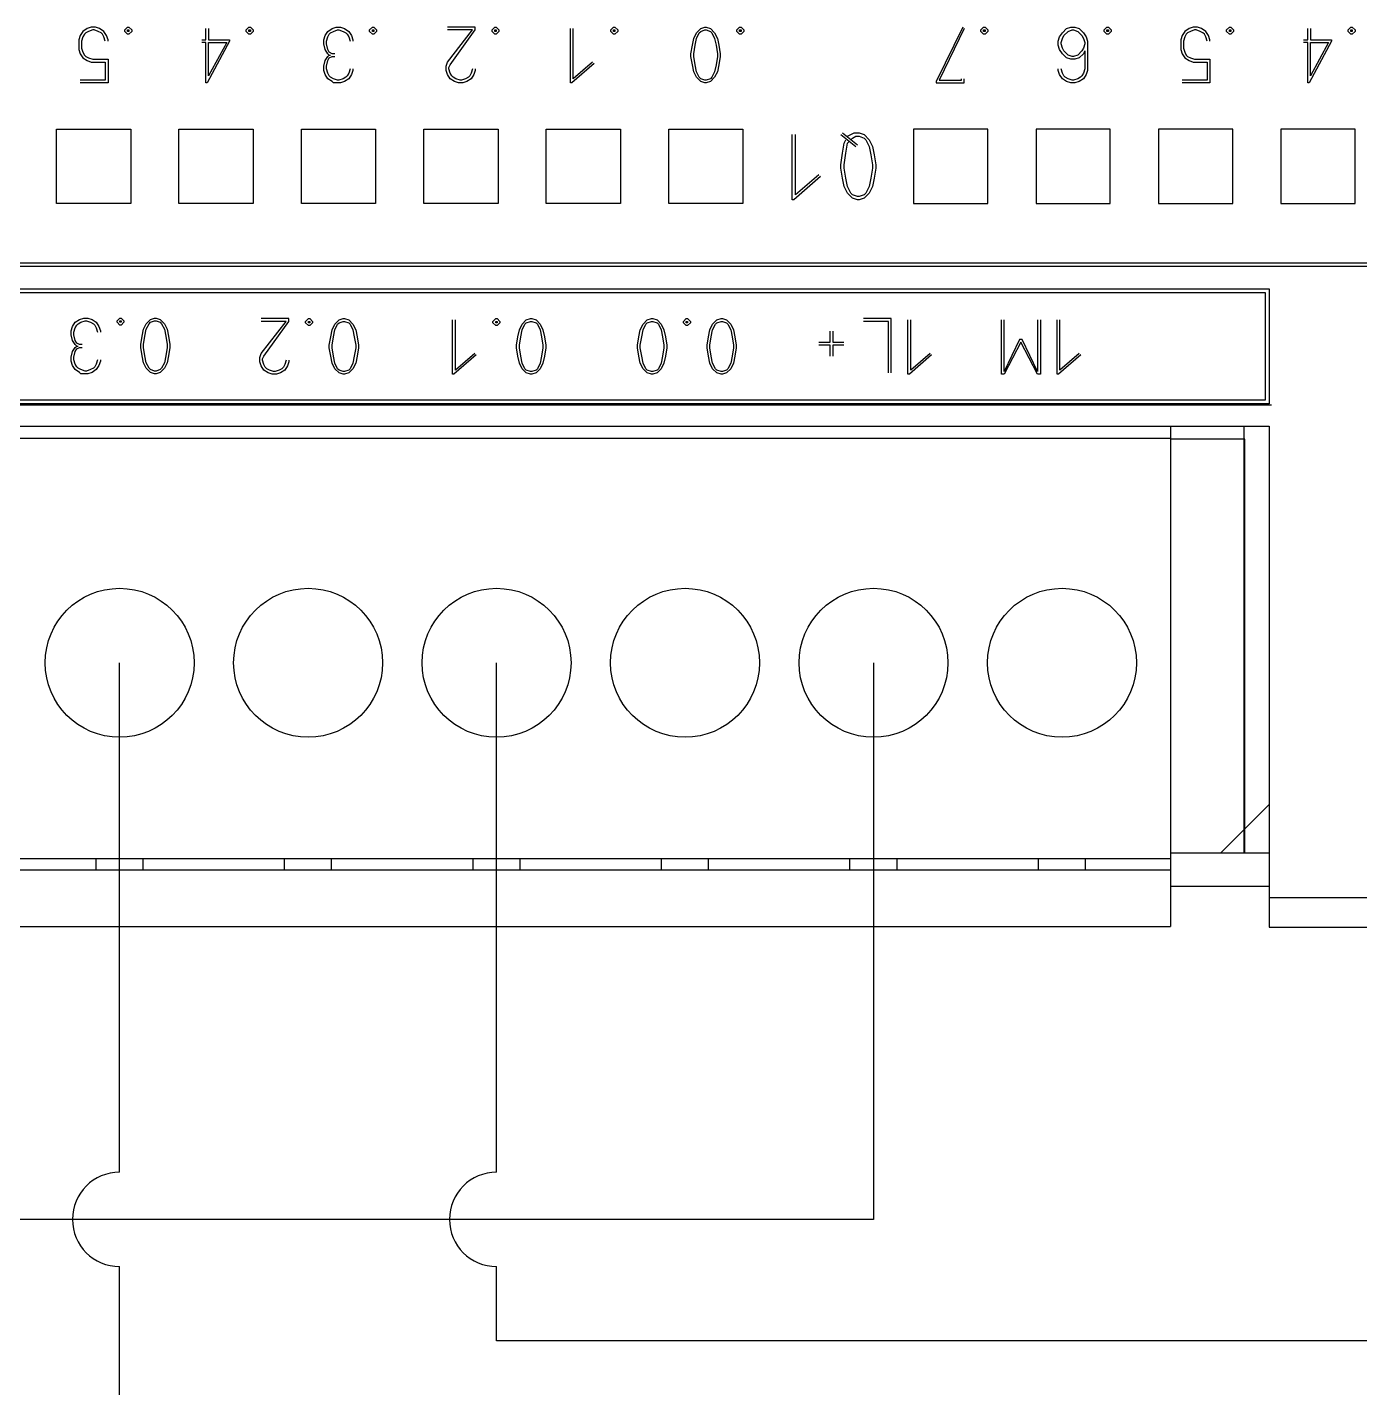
# Model space of a CAD drawing. Header units: millimetres. Extents: x 408 to 981, y 278 to 684.
# Drawn here: x 638.79 to 674.71, y 424.69 to 461.35 of the extents above; entities that cross this region are included whole.
import ezdxf

# ---------------------------------------------------------------- set-up
doc = ezdxf.new("R2010")
doc.units = ezdxf.units.MM
for name, color, linetype in [('0007LEVEL_0', 7, 'Continuous'), ('0007LEVEL_1', 7, 'Continuous'), ('8_ALL_NOTES_BALLOONS_SYMBOLS_GT', 7, 'Continuous'), ('RED_2.5mm^2', 1, 'Continuous')]:
    doc.layers.add(name, color=color, linetype=linetype)

msp = doc.modelspace()

# ---------------------------------------------------------------- linework, layer by layer
at = {"color": 7, "linetype": 'Continuous'}
for p, q in [((639.583, 456.596), (639.583, 458.596)), ((639.583, 458.596), (641.583, 458.596)), ((641.583, 458.596), (641.583, 456.596)), ((642.883, 456.596), (642.883, 458.596)), ((642.883, 458.596), (644.883, 458.596)), ((644.883, 458.596), (644.883, 456.596)), ((646.183, 456.596), (646.183, 458.596)), ((646.183, 458.596), (648.183, 458.596)), ((648.183, 458.596), (648.183, 456.596)), ((649.483, 456.596), (649.483, 458.596)), ((649.483, 458.596), (651.483, 458.596)), ((651.483, 458.596), (651.483, 456.596)), ((652.783, 456.596), (652.783, 458.596)), ((652.783, 458.596), (654.783, 458.596)), ((654.783, 458.596), (654.783, 456.596)), ((656.083, 456.596), (656.083, 458.596)), ((656.083, 458.596), (658.083, 458.596)), ((658.083, 458.596), (658.083, 456.596)), ((662.683, 458.596), (662.683, 456.596)), ((664.683, 458.596), (662.683, 458.596)), ((664.683, 456.596), (664.683, 458.596)), ((665.983, 458.596), (665.983, 456.596)), ((667.983, 458.596), (665.983, 458.596)), ((667.983, 456.596), (667.983, 458.596)), ((669.283, 458.596), (669.283, 456.596)), ((671.283, 458.596), (669.283, 458.596)), ((671.283, 456.596), (671.283, 458.596)), ((672.583, 458.596), (672.583, 456.596)), ((674.583, 458.596), (672.583, 458.596)), ((674.583, 456.596), (674.583, 458.596)), ((641.583, 456.596), (639.583, 456.596)), ((644.883, 456.596), (642.883, 456.596)), ((648.183, 456.596), (646.183, 456.596)), ((651.483, 456.596), (649.483, 456.596)), ((654.783, 456.596), (652.783, 456.596)), ((658.083, 456.596), (656.083, 456.596)), ((662.683, 456.596), (664.683, 456.596)), ((665.983, 456.596), (667.983, 456.596)), ((669.283, 456.596), (671.283, 456.596)), ((672.583, 456.596), (674.583, 456.596)), ((539.283, 454.996), (692.483, 454.996)), ((539.283, 454.905), (692.483, 454.905)), ((539.183, 450.596), (672.263, 450.596)), ((672.263, 450.596), (672.263, 437.096)), ((672.263, 437.096), (732.283, 437.096))]:
    msp.add_line(p, q, dxfattribs=at)
at = {"layer": '0007LEVEL_0', "color": 7, "linetype": 'Continuous'}
for p, q in [((640.295, 461.233), (640.22, 461.121)), ((640.408, 461.308), (640.295, 461.233)), ((640.333, 461.158), (640.295, 461.083)), ((640.37, 461.196), (640.333, 461.158)), ((640.445, 461.233), (640.37, 461.196)), ((640.52, 461.346), (640.408, 461.308)), ((640.558, 461.271), (640.445, 461.233)), ((640.633, 461.346), (640.52, 461.346)), ((640.595, 461.271), (640.558, 461.271)), ((640.708, 461.233), (640.595, 461.271)), ((640.745, 461.308), (640.633, 461.346)), ((640.783, 461.196), (640.708, 461.233)), ((640.858, 461.233), (640.745, 461.308)), ((640.82, 461.158), (640.783, 461.196)), ((640.858, 461.083), (640.82, 461.158)), ((640.933, 461.121), (640.858, 461.233)), ((641.42, 461.271), (641.495, 461.346)), ((641.42, 461.233), (641.42, 461.271)), ((641.495, 461.158), (641.42, 461.233)), ((641.495, 461.346), (641.533, 461.346)), ((641.495, 461.233), (641.495, 461.271)), ((641.495, 461.271), (641.533, 461.271)), ((641.533, 461.233), (641.495, 461.233)), ((641.533, 461.158), (641.495, 461.158)), ((641.533, 461.346), (641.608, 461.271)), ((641.533, 461.271), (641.533, 461.233)), ((641.608, 461.233), (641.533, 461.158)), ((641.608, 461.271), (641.608, 461.233)), ((643.608, 461.008), (643.608, 461.308)), ((643.683, 461.308), (643.683, 461.008)), ((644.695, 461.271), (644.77, 461.346)), ((644.695, 461.233), (644.695, 461.271)), ((644.77, 461.158), (644.695, 461.233)), ((644.77, 461.346), (644.808, 461.346)), ((644.77, 461.233), (644.77, 461.271)), ((644.77, 461.271), (644.808, 461.271)), ((644.808, 461.233), (644.77, 461.233)), ((644.808, 461.158), (644.77, 461.158)), ((644.808, 461.346), (644.883, 461.271)), ((644.808, 461.271), (644.808, 461.233)), ((644.883, 461.233), (644.808, 461.158)), ((644.883, 461.271), (644.883, 461.233)), ((646.82, 461.121), (646.895, 461.233)), ((646.895, 461.233), (647.008, 461.308)), ((646.895, 461.083), (646.933, 461.158)), ((646.933, 461.158), (646.97, 461.196)), ((646.97, 461.196), (647.045, 461.233)), ((647.008, 461.308), (647.12, 461.346)), ((647.045, 461.233), (647.158, 461.271)), ((647.12, 461.346), (647.233, 461.346)), ((647.158, 461.271), (647.195, 461.271)), ((647.195, 461.271), (647.308, 461.233)), ((647.233, 461.346), (647.345, 461.308)), ((647.308, 461.233), (647.383, 461.196)), ((647.345, 461.308), (647.458, 461.233)), ((647.383, 461.196), (647.42, 461.158)), ((647.42, 461.158), (647.458, 461.083)), ((647.458, 461.233), (647.533, 461.121)), ((648.02, 461.271), (648.095, 461.346)), ((648.02, 461.233), (648.02, 461.271)), ((648.095, 461.158), (648.02, 461.233)), ((648.095, 461.346), (648.133, 461.346)), ((648.095, 461.233), (648.095, 461.271)), ((648.095, 461.271), (648.133, 461.271)), ((648.133, 461.233), (648.095, 461.233)), ((648.133, 461.158), (648.095, 461.158)), ((648.133, 461.346), (648.208, 461.271)), ((648.133, 461.271), (648.133, 461.233)), ((648.208, 461.233), (648.133, 461.158)), ((648.208, 461.271), (648.208, 461.233)), ((650.87, 461.346), (650.12, 461.346)), ((650.12, 460.408), (650.795, 461.271)), ((650.795, 461.271), (650.12, 461.271)), ((650.195, 460.333), (650.87, 461.271)), ((650.87, 461.271), (650.87, 461.346)), ((651.32, 461.271), (651.395, 461.346)), ((651.32, 461.233), (651.32, 461.271)), ((651.395, 461.158), (651.32, 461.233)), ((651.395, 461.346), (651.433, 461.346)), ((651.395, 461.233), (651.395, 461.271)), ((651.395, 461.271), (651.433, 461.271)), ((651.433, 461.233), (651.395, 461.233)), ((651.433, 461.158), (651.395, 461.158)), ((651.433, 461.346), (651.508, 461.271)), ((651.433, 461.271), (651.433, 461.233)), ((651.508, 461.233), (651.433, 461.158)), ((651.508, 461.271), (651.508, 461.233)), ((653.433, 459.846), (653.433, 461.308)), ((653.508, 459.958), (653.508, 461.308)), ((654.52, 461.271), (654.595, 461.346)), ((654.52, 461.233), (654.52, 461.271)), ((654.595, 461.158), (654.52, 461.233)), ((654.595, 461.346), (654.633, 461.346)), ((654.595, 461.233), (654.595, 461.271)), ((654.595, 461.271), (654.633, 461.271)), ((654.633, 461.233), (654.595, 461.233)), ((654.633, 461.158), (654.595, 461.158)), ((654.633, 461.346), (654.708, 461.271)), ((654.633, 461.271), (654.633, 461.233)), ((654.708, 461.233), (654.633, 461.158)), ((654.708, 461.271), (654.708, 461.233)), ((656.758, 461.046), (656.833, 461.196)), ((656.833, 461.196), (656.945, 461.308)), ((656.833, 461.046), (656.908, 461.196)), ((656.908, 461.196), (656.945, 461.233)), ((656.945, 461.308), (657.058, 461.346)), ((656.945, 461.233), (657.058, 461.271)), ((657.058, 461.346), (657.095, 461.346)), ((657.058, 461.271), (657.095, 461.271)), ((657.095, 461.346), (657.208, 461.308)), ((657.095, 461.271), (657.208, 461.233)), ((657.208, 461.308), (657.32, 461.196)), ((657.208, 461.233), (657.245, 461.196)), ((657.245, 461.196), (657.32, 461.046)), ((657.32, 461.196), (657.395, 461.046)), ((657.92, 461.271), (657.995, 461.346)), ((657.92, 461.233), (657.92, 461.271)), ((657.995, 461.158), (657.92, 461.233)), ((657.995, 461.346), (658.033, 461.346)), ((657.995, 461.233), (657.995, 461.271)), ((657.995, 461.271), (658.033, 461.271)), ((658.033, 461.233), (657.995, 461.233)), ((658.033, 461.158), (657.995, 461.158)), ((658.033, 461.346), (658.108, 461.271)), ((658.033, 461.271), (658.033, 461.233)), ((658.108, 461.233), (658.033, 461.158)), ((658.108, 461.271), (658.108, 461.233)), ((664.008, 461.346), (663.295, 459.883)), ((664.045, 461.308), (663.37, 459.921)), ((664.495, 461.271), (664.57, 461.346)), ((664.495, 461.233), (664.495, 461.271)), ((664.57, 461.158), (664.495, 461.233)), ((664.57, 461.346), (664.608, 461.346)), ((664.57, 461.233), (664.57, 461.271)), ((664.57, 461.271), (664.608, 461.271)), ((664.608, 461.233), (664.57, 461.233)), ((664.608, 461.158), (664.57, 461.158)), ((664.608, 461.346), (664.683, 461.271)), ((664.608, 461.271), (664.608, 461.233)), ((664.683, 461.233), (664.608, 461.158)), ((664.683, 461.271), (664.683, 461.233)), ((666.62, 461.083), (666.695, 461.196)), ((666.695, 461.196), (666.808, 461.308)), ((666.733, 461.121), (666.845, 461.233)), ((666.808, 461.308), (666.92, 461.346)), ((666.845, 461.233), (666.958, 461.271)), ((666.92, 461.346), (667.033, 461.346)), ((666.958, 461.271), (666.995, 461.271)), ((666.995, 461.271), (667.108, 461.233)), ((667.033, 461.346), (667.145, 461.308)), ((667.108, 461.233), (667.22, 461.121)), ((667.145, 461.308), (667.258, 461.196)), ((667.258, 461.196), (667.333, 461.083)), ((667.82, 461.271), (667.895, 461.346)), ((667.82, 461.233), (667.82, 461.271)), ((667.895, 461.158), (667.82, 461.233)), ((667.895, 461.346), (667.933, 461.346)), ((667.895, 461.233), (667.895, 461.271)), ((667.895, 461.271), (667.933, 461.271)), ((667.933, 461.233), (667.895, 461.233)), ((667.933, 461.158), (667.895, 461.158)), ((667.933, 461.346), (668.008, 461.271)), ((667.933, 461.271), (667.933, 461.233)), ((668.008, 461.233), (667.933, 461.158)), ((668.008, 461.271), (668.008, 461.233)), ((669.995, 461.233), (669.92, 461.121)), ((670.108, 461.308), (669.995, 461.233)), ((670.033, 461.158), (669.995, 461.083)), ((670.07, 461.196), (670.033, 461.158)), ((670.145, 461.233), (670.07, 461.196)), ((670.22, 461.346), (670.108, 461.308)), ((670.258, 461.271), (670.145, 461.233)), ((670.333, 461.346), (670.22, 461.346)), ((670.295, 461.271), (670.258, 461.271)), ((670.408, 461.233), (670.295, 461.271)), ((670.445, 461.308), (670.333, 461.346)), ((670.483, 461.196), (670.408, 461.233)), ((670.558, 461.233), (670.445, 461.308)), ((670.52, 461.158), (670.483, 461.196)), ((670.558, 461.083), (670.52, 461.158)), ((670.633, 461.121), (670.558, 461.233)), ((671.12, 461.271), (671.195, 461.346)), ((671.12, 461.233), (671.12, 461.271)), ((671.195, 461.158), (671.12, 461.233)), ((671.195, 461.346), (671.233, 461.346)), ((671.195, 461.233), (671.195, 461.271)), ((671.195, 461.271), (671.233, 461.271)), ((671.233, 461.233), (671.195, 461.233)), ((671.233, 461.158), (671.195, 461.158)), ((671.233, 461.346), (671.308, 461.271)), ((671.233, 461.271), (671.233, 461.233)), ((671.308, 461.233), (671.233, 461.158)), ((671.308, 461.271), (671.308, 461.233)), ((673.308, 461.008), (673.308, 461.308)), ((673.383, 461.308), (673.383, 461.008)), ((674.395, 461.271), (674.47, 461.346)), ((674.395, 461.233), (674.395, 461.271)), ((674.47, 461.158), (674.395, 461.233)), ((674.47, 461.346), (674.508, 461.346)), ((674.47, 461.233), (674.47, 461.271)), ((674.47, 461.271), (674.508, 461.271)), ((674.508, 461.233), (674.47, 461.233)), ((674.508, 461.158), (674.47, 461.158)), ((674.508, 461.346), (674.583, 461.271)), ((674.508, 461.271), (674.508, 461.233)), ((674.583, 461.233), (674.508, 461.158)), ((674.583, 461.271), (674.583, 461.233)), ((640.22, 461.121), (640.183, 461.008)), ((640.183, 461.008), (640.183, 460.746)), ((640.295, 461.083), (640.258, 460.971)), ((640.258, 460.971), (640.258, 460.783)), ((640.258, 460.783), (640.295, 460.671)), ((640.895, 460.971), (640.858, 461.083)), ((640.97, 461.008), (640.933, 461.121)), ((640.97, 460.971), (640.97, 461.008)), ((643.495, 461.008), (643.608, 461.008)), ((643.608, 460.933), (643.495, 460.933)), ((643.608, 459.846), (643.608, 460.933)), ((644.245, 460.971), (643.645, 459.846)), ((643.683, 461.008), (644.245, 461.008)), ((644.17, 460.933), (643.683, 460.033)), ((643.683, 460.033), (643.683, 460.933)), ((643.683, 460.933), (644.17, 460.933)), ((644.245, 461.008), (644.245, 460.971)), ((646.783, 461.008), (646.82, 461.121)), ((646.783, 460.896), (646.783, 461.008)), ((646.82, 460.746), (646.783, 460.896)), ((646.858, 460.971), (646.895, 461.083)), ((646.858, 460.896), (646.858, 460.971)), ((646.895, 460.746), (646.858, 460.896)), ((647.458, 461.083), (647.495, 460.971)), ((647.533, 461.121), (647.57, 461.008)), ((647.57, 461.008), (647.57, 460.971)), ((656.683, 460.633), (656.72, 460.858)), ((656.72, 460.858), (656.758, 461.046)), ((656.758, 460.633), (656.795, 460.858)), ((656.795, 460.858), (656.833, 461.046)), ((657.32, 461.046), (657.358, 460.858)), ((657.358, 460.858), (657.395, 460.633)), ((657.395, 461.046), (657.433, 460.858)), ((657.433, 460.858), (657.47, 460.633)), ((666.583, 460.971), (666.62, 461.083)), ((666.583, 460.858), (666.583, 460.971)), ((666.62, 460.746), (666.583, 460.858)), ((666.658, 460.933), (666.695, 461.046)), ((666.658, 460.896), (666.658, 460.933)), ((666.695, 460.783), (666.658, 460.896)), ((666.695, 461.046), (666.733, 461.121)), ((666.733, 460.708), (666.695, 460.783)), ((667.22, 461.121), (667.258, 461.046)), ((667.258, 460.783), (667.22, 460.708)), ((667.258, 461.046), (667.295, 460.933)), ((667.295, 460.896), (667.258, 460.783)), ((667.295, 460.933), (667.295, 460.896)), ((667.333, 461.083), (667.37, 460.971)), ((667.37, 460.971), (667.37, 460.183)), ((669.92, 461.121), (669.883, 461.008)), ((669.883, 461.008), (669.883, 460.746)), ((669.995, 461.083), (669.958, 460.971)), ((669.958, 460.971), (669.958, 460.783)), ((669.958, 460.783), (669.995, 460.671)), ((670.595, 460.971), (670.558, 461.083)), ((670.67, 461.008), (670.633, 461.121)), ((670.67, 460.971), (670.67, 461.008)), ((673.195, 461.008), (673.308, 461.008)), ((673.308, 460.933), (673.195, 460.933)), ((673.308, 459.846), (673.308, 460.933)), ((673.945, 460.971), (673.345, 459.846)), ((673.383, 461.008), (673.945, 461.008)), ((673.87, 460.933), (673.383, 460.033)), ((673.383, 460.033), (673.383, 460.933)), ((673.383, 460.933), (673.87, 460.933)), ((673.945, 461.008), (673.945, 460.971)), ((640.183, 460.746), (640.22, 460.633)), ((640.22, 460.633), (640.295, 460.521)), ((640.295, 460.671), (640.333, 460.596)), ((640.295, 460.521), (640.408, 460.446)), ((640.333, 460.596), (640.37, 460.558)), ((640.37, 460.558), (640.445, 460.521)), ((640.408, 460.446), (640.52, 460.408)), ((640.445, 460.521), (640.558, 460.483)), ((640.52, 460.408), (640.895, 460.408)), ((640.558, 460.483), (640.97, 460.483)), ((640.895, 460.408), (640.895, 459.921)), ((640.97, 460.483), (640.97, 459.846)), ((646.783, 460.296), (646.82, 460.446)), ((646.895, 460.633), (646.82, 460.746)), ((646.82, 460.446), (646.895, 460.558)), ((646.858, 460.296), (646.895, 460.446)), ((646.933, 460.671), (646.895, 460.746)), ((646.933, 460.596), (646.895, 460.633)), ((646.895, 460.558), (646.933, 460.596)), ((646.895, 460.446), (646.933, 460.521)), ((647.008, 460.633), (646.933, 460.671)), ((646.933, 460.596), (646.97, 460.596)), ((646.933, 460.521), (647.008, 460.558)), ((647.083, 460.633), (647.008, 460.633)), ((647.008, 460.558), (647.083, 460.558)), ((650.083, 460.296), (650.12, 460.408)), ((654.033, 460.408), (653.508, 459.958)), ((656.683, 460.558), (656.683, 460.633)), ((656.72, 460.333), (656.683, 460.558)), ((656.758, 460.558), (656.758, 460.633)), ((656.795, 460.333), (656.758, 460.558)), ((657.395, 460.558), (657.358, 460.333)), ((657.395, 460.633), (657.395, 460.558)), ((657.47, 460.558), (657.433, 460.333)), ((657.47, 460.633), (657.47, 460.558)), ((666.695, 460.633), (666.62, 460.746)), ((666.808, 460.521), (666.695, 460.633)), ((666.845, 460.596), (666.733, 460.708)), ((666.92, 460.483), (666.808, 460.521)), ((666.958, 460.558), (666.845, 460.596)), ((667.033, 460.483), (666.92, 460.483)), ((666.995, 460.558), (666.958, 460.558)), ((667.108, 460.596), (666.995, 460.558)), ((667.145, 460.521), (667.033, 460.483)), ((667.22, 460.708), (667.108, 460.596)), ((667.258, 460.633), (667.145, 460.521)), ((667.295, 460.708), (667.258, 460.633)), ((667.295, 460.708), (667.295, 460.221)), ((669.883, 460.746), (669.92, 460.633)), ((669.92, 460.633), (669.995, 460.521)), ((669.995, 460.671), (670.033, 460.596)), ((669.995, 460.521), (670.108, 460.446)), ((670.033, 460.596), (670.07, 460.558)), ((670.07, 460.558), (670.145, 460.521)), ((670.108, 460.446), (670.22, 460.408)), ((670.145, 460.521), (670.258, 460.483)), ((670.22, 460.408), (670.595, 460.408)), ((670.258, 460.483), (670.67, 460.483)), ((670.595, 460.408), (670.595, 459.921)), ((670.67, 460.483), (670.67, 459.846)), ((646.783, 460.183), (646.783, 460.296)), ((646.82, 460.071), (646.783, 460.183)), ((646.895, 459.958), (646.82, 460.071)), ((646.858, 460.221), (646.858, 460.296)), ((646.895, 460.108), (646.858, 460.221)), ((646.933, 460.033), (646.895, 460.108)), ((647.458, 460.108), (647.42, 460.033)), ((647.495, 460.221), (647.458, 460.108)), ((647.533, 460.071), (647.458, 459.958)), ((647.57, 460.183), (647.533, 460.071)), ((647.57, 460.221), (647.57, 460.183)), ((650.083, 460.183), (650.083, 460.296)), ((650.12, 460.071), (650.083, 460.183)), ((650.195, 459.958), (650.12, 460.071)), ((650.158, 460.258), (650.195, 460.333)), ((650.158, 460.221), (650.158, 460.258)), ((650.195, 460.108), (650.158, 460.221)), ((650.233, 460.033), (650.195, 460.108)), ((650.758, 460.108), (650.72, 460.033)), ((650.795, 460.221), (650.758, 460.108)), ((650.833, 460.071), (650.758, 459.958)), ((650.87, 460.183), (650.833, 460.071)), ((650.87, 460.221), (650.87, 460.183)), ((654.07, 460.371), (653.47, 459.846)), ((656.758, 460.146), (656.72, 460.333)), ((656.833, 459.996), (656.758, 460.146)), ((656.833, 460.146), (656.795, 460.333)), ((656.908, 459.996), (656.833, 460.146)), ((657.32, 460.146), (657.245, 459.996)), ((657.358, 460.333), (657.32, 460.146)), ((657.395, 460.146), (657.32, 459.996)), ((657.433, 460.333), (657.395, 460.146)), ((666.583, 460.183), (666.583, 460.221)), ((666.62, 460.071), (666.583, 460.183)), ((666.695, 459.958), (666.62, 460.071)), ((666.695, 460.108), (666.658, 460.221)), ((666.733, 460.033), (666.695, 460.108)), ((667.258, 460.108), (667.22, 460.033)), ((667.295, 460.221), (667.258, 460.108)), ((667.333, 460.071), (667.258, 459.958)), ((667.37, 460.183), (667.333, 460.071)), ((640.895, 459.921), (640.22, 459.921)), ((640.97, 459.846), (640.22, 459.846)), ((643.645, 459.846), (643.608, 459.846)), ((647.008, 459.883), (646.895, 459.958)), ((646.97, 459.996), (646.933, 460.033)), ((647.045, 459.958), (646.97, 459.996)), ((647.045, 459.846), (647.008, 459.883)), ((647.158, 459.921), (647.045, 459.958)), ((647.233, 459.846), (647.045, 459.846)), ((647.195, 459.921), (647.158, 459.921)), ((647.308, 459.958), (647.195, 459.921)), ((647.345, 459.883), (647.233, 459.846)), ((647.383, 459.996), (647.308, 459.958)), ((647.458, 459.958), (647.345, 459.883)), ((647.42, 460.033), (647.383, 459.996)), ((650.308, 459.883), (650.195, 459.958)), ((650.27, 459.996), (650.233, 460.033)), ((650.345, 459.958), (650.27, 459.996)), ((650.42, 459.846), (650.308, 459.883)), ((650.458, 459.921), (650.345, 459.958)), ((650.533, 459.846), (650.42, 459.846)), ((650.495, 459.921), (650.458, 459.921)), ((650.608, 459.958), (650.495, 459.921)), ((650.645, 459.883), (650.533, 459.846)), ((650.683, 459.996), (650.608, 459.958)), ((650.758, 459.958), (650.645, 459.883)), ((650.72, 460.033), (650.683, 459.996)), ((653.47, 459.846), (653.433, 459.846)), ((656.945, 459.883), (656.833, 459.996)), ((656.945, 459.958), (656.908, 459.996)), ((657.058, 459.921), (656.945, 459.958)), ((657.058, 459.846), (656.945, 459.883)), ((657.095, 459.921), (657.058, 459.921)), ((657.095, 459.846), (657.058, 459.846)), ((657.208, 459.958), (657.095, 459.921)), ((657.208, 459.883), (657.095, 459.846)), ((657.245, 459.996), (657.208, 459.958)), ((657.32, 459.996), (657.208, 459.883)), ((663.295, 459.883), (663.295, 459.846)), ((663.295, 459.846), (664.045, 459.846)), ((663.37, 459.921), (663.97, 459.921)), ((663.97, 459.921), (663.97, 459.958)), ((664.045, 459.846), (664.045, 459.958)), ((666.808, 459.883), (666.695, 459.958)), ((666.77, 459.996), (666.733, 460.033)), ((666.845, 459.958), (666.77, 459.996)), ((666.92, 459.846), (666.808, 459.883)), ((666.958, 459.921), (666.845, 459.958)), ((667.033, 459.846), (666.92, 459.846)), ((666.995, 459.921), (666.958, 459.921)), ((667.108, 459.958), (666.995, 459.921)), ((667.145, 459.883), (667.033, 459.846)), ((667.183, 459.996), (667.108, 459.958)), ((667.258, 459.958), (667.145, 459.883)), ((667.22, 460.033), (667.183, 459.996)), ((670.595, 459.921), (669.92, 459.921)), ((670.67, 459.846), (669.92, 459.846)), ((673.345, 459.846), (673.308, 459.846)), ((659.413, 456.696), (659.413, 458.451)), ((659.503, 456.831), (659.503, 458.451)), ((660.718, 458.451), (661.123, 458.136)), ((660.763, 458.496), (661.168, 458.181)), ((660.763, 457.956), (660.808, 458.226)), ((660.808, 458.226), (660.853, 458.316)), ((660.853, 457.956), (660.898, 458.226)), ((660.898, 458.406), (661.078, 458.496)), ((660.898, 458.226), (660.943, 458.271)), ((660.988, 458.316), (661.033, 458.361)), ((661.033, 458.361), (661.123, 458.406)), ((661.078, 458.496), (661.213, 458.496)), ((661.123, 458.406), (661.213, 458.406)), ((661.213, 458.496), (661.348, 458.451)), ((661.213, 458.406), (661.348, 458.361)), ((661.348, 458.451), (661.483, 458.316)), ((661.348, 458.361), (661.393, 458.316)), ((661.393, 458.316), (661.483, 458.136)), ((661.483, 458.316), (661.573, 458.136)), ((660.718, 457.641), (660.763, 457.956)), ((660.808, 457.641), (660.853, 457.956)), ((661.483, 458.136), (661.528, 457.911)), ((661.528, 457.911), (661.573, 457.641)), ((661.573, 458.136), (661.618, 457.911)), ((661.618, 457.911), (661.663, 457.641)), ((660.718, 457.551), (660.718, 457.641)), ((660.763, 457.281), (660.718, 457.551)), ((660.808, 457.551), (660.808, 457.641)), ((660.853, 457.281), (660.808, 457.551)), ((661.573, 457.551), (661.528, 457.281)), ((661.573, 457.641), (661.573, 457.551)), ((661.663, 457.551), (661.618, 457.281)), ((661.663, 457.641), (661.663, 457.551)), ((660.178, 457.326), (659.458, 456.696)), ((660.133, 457.371), (659.503, 456.831)), ((660.808, 457.056), (660.763, 457.281)), ((660.898, 457.056), (660.853, 457.281)), ((661.528, 457.281), (661.483, 457.056)), ((661.618, 457.281), (661.573, 457.056)), ((660.898, 456.876), (660.808, 457.056)), ((660.988, 456.876), (660.898, 457.056)), ((661.033, 456.741), (660.898, 456.876)), ((661.033, 456.831), (660.988, 456.876)), ((661.168, 456.786), (661.033, 456.831)), ((661.168, 456.696), (661.033, 456.741)), ((661.213, 456.786), (661.168, 456.786)), ((661.348, 456.831), (661.213, 456.786)), ((661.348, 456.741), (661.213, 456.696)), ((661.483, 456.876), (661.348, 456.741)), ((661.393, 456.876), (661.348, 456.831)), ((661.483, 457.056), (661.393, 456.876)), ((661.573, 457.056), (661.483, 456.876)), ((659.458, 456.696), (659.413, 456.696)), ((661.213, 456.696), (661.168, 456.696))]:
    msp.add_line(p, q, dxfattribs=at)
at = {"layer": '0007LEVEL_1', "color": 7, "linetype": 'Continuous'}
for p, q in [((607.883, 454.296), (672.263, 454.296)), ((607.983, 454.196), (672.163, 454.196)), ((672.163, 454.196), (672.163, 451.296)), ((672.263, 454.296), (672.263, 451.196)), ((640.089, 453.395), (640.201, 453.47)), ((640.201, 453.47), (640.314, 453.507)), ((640.314, 453.507), (640.426, 453.507)), ((640.426, 453.507), (640.539, 453.47)), ((640.539, 453.47), (640.651, 453.395)), ((641.214, 453.432), (641.289, 453.507)), ((641.289, 453.507), (641.326, 453.507)), ((641.326, 453.507), (641.401, 453.432)), ((642.001, 453.357), (642.114, 453.47)), ((642.114, 453.47), (642.226, 453.507)), ((642.226, 453.507), (642.264, 453.507)), ((642.264, 453.507), (642.376, 453.47)), ((642.376, 453.47), (642.489, 453.357)), ((645.847, 453.496), (645.097, 453.496)), ((645.847, 453.421), (645.847, 453.496)), ((646.297, 453.421), (646.372, 453.496)), ((646.372, 453.496), (646.409, 453.496)), ((646.409, 453.496), (646.484, 453.421)), ((647.084, 453.346), (647.197, 453.458)), ((647.197, 453.458), (647.309, 453.496)), ((647.309, 453.496), (647.347, 453.496)), ((647.347, 453.496), (647.459, 453.458)), ((647.459, 453.458), (647.572, 453.346)), ((650.257, 451.996), (650.257, 453.458)), ((650.332, 452.108), (650.332, 453.458)), ((651.344, 453.421), (651.419, 453.496)), ((651.419, 453.496), (651.457, 453.496)), ((651.457, 453.496), (651.532, 453.421)), ((652.132, 453.346), (652.244, 453.458)), ((652.244, 453.458), (652.357, 453.496)), ((652.357, 453.496), (652.394, 453.496)), ((652.394, 453.496), (652.507, 453.458)), ((652.507, 453.458), (652.619, 453.346)), ((655.392, 453.346), (655.504, 453.458)), ((655.504, 453.458), (655.617, 453.496)), ((655.617, 453.496), (655.654, 453.496)), ((655.654, 453.496), (655.767, 453.458)), ((655.767, 453.458), (655.879, 453.346)), ((656.479, 453.421), (656.554, 453.496)), ((656.554, 453.496), (656.592, 453.496)), ((656.592, 453.496), (656.667, 453.421)), ((657.267, 453.346), (657.379, 453.458)), ((657.379, 453.458), (657.492, 453.496)), ((657.492, 453.496), (657.529, 453.496)), ((657.529, 453.496), (657.642, 453.458)), ((657.642, 453.458), (657.754, 453.346)), ((662.082, 453.496), (661.332, 453.496)), ((662.082, 452.033), (662.082, 453.496)), ((662.532, 451.996), (662.532, 453.458)), ((662.607, 452.108), (662.607, 453.458)), ((665.05, 451.996), (665.05, 453.458)), ((665.125, 452.071), (665.125, 453.458)), ((666.025, 453.458), (666.025, 452.071)), ((666.1, 453.458), (666.1, 451.996)), ((666.55, 451.996), (666.55, 453.458)), ((666.625, 452.108), (666.625, 453.458)), ((639.976, 453.17), (640.014, 453.282)), ((639.976, 453.057), (639.976, 453.17)), ((640.014, 453.282), (640.089, 453.395)), ((640.051, 453.132), (640.089, 453.245)), ((640.051, 453.057), (640.051, 453.132)), ((640.089, 453.245), (640.126, 453.32)), ((640.126, 453.32), (640.164, 453.357)), ((640.164, 453.357), (640.239, 453.395)), ((640.239, 453.395), (640.351, 453.432)), ((640.351, 453.432), (640.389, 453.432)), ((640.389, 453.432), (640.501, 453.395)), ((640.501, 453.395), (640.576, 453.357)), ((640.576, 453.357), (640.614, 453.32)), ((640.614, 453.32), (640.651, 453.245)), ((640.651, 453.395), (640.726, 453.282)), ((640.651, 453.245), (640.689, 453.132)), ((640.726, 453.282), (640.764, 453.17)), ((640.764, 453.17), (640.764, 453.132)), ((641.214, 453.395), (641.214, 453.432)), ((641.289, 453.32), (641.214, 453.395)), ((641.289, 453.395), (641.289, 453.432)), ((641.289, 453.432), (641.326, 453.432)), ((641.326, 453.395), (641.289, 453.395)), ((641.326, 453.32), (641.289, 453.32)), ((641.326, 453.432), (641.326, 453.395)), ((641.401, 453.395), (641.326, 453.32)), ((641.401, 453.432), (641.401, 453.395)), ((641.889, 453.02), (641.926, 453.207)), ((641.926, 453.207), (642.001, 453.357)), ((641.964, 453.02), (642.001, 453.207)), ((642.001, 453.207), (642.076, 453.357)), ((642.076, 453.357), (642.114, 453.395)), ((642.114, 453.395), (642.226, 453.432)), ((642.226, 453.432), (642.264, 453.432)), ((642.264, 453.432), (642.376, 453.395)), ((642.376, 453.395), (642.414, 453.357)), ((642.414, 453.357), (642.489, 453.207)), ((642.489, 453.357), (642.564, 453.207)), ((642.489, 453.207), (642.526, 453.02)), ((642.564, 453.207), (642.601, 453.02)), ((645.097, 452.558), (645.772, 453.421)), ((645.772, 453.421), (645.097, 453.421)), ((645.172, 452.483), (645.847, 453.421)), ((646.297, 453.383), (646.297, 453.421)), ((646.372, 453.308), (646.297, 453.383)), ((646.372, 453.383), (646.372, 453.421)), ((646.372, 453.421), (646.409, 453.421)), ((646.409, 453.383), (646.372, 453.383)), ((646.409, 453.308), (646.372, 453.308)), ((646.409, 453.421), (646.409, 453.383)), ((646.484, 453.383), (646.409, 453.308)), ((646.484, 453.421), (646.484, 453.383)), ((646.972, 453.008), (647.009, 453.196)), ((647.009, 453.196), (647.084, 453.346)), ((647.047, 453.008), (647.084, 453.196)), ((647.084, 453.196), (647.159, 453.346)), ((647.159, 453.346), (647.197, 453.383)), ((647.197, 453.383), (647.309, 453.421)), ((647.309, 453.421), (647.347, 453.421)), ((647.347, 453.421), (647.459, 453.383)), ((647.459, 453.383), (647.497, 453.346)), ((647.497, 453.346), (647.572, 453.196)), ((647.572, 453.346), (647.647, 453.196)), ((647.572, 453.196), (647.609, 453.008)), ((647.647, 453.196), (647.684, 453.008)), ((651.344, 453.383), (651.344, 453.421)), ((651.419, 453.308), (651.344, 453.383)), ((651.419, 453.383), (651.419, 453.421)), ((651.419, 453.421), (651.457, 453.421)), ((651.457, 453.383), (651.419, 453.383)), ((651.457, 453.308), (651.419, 453.308)), ((651.457, 453.421), (651.457, 453.383)), ((651.532, 453.383), (651.457, 453.308)), ((651.532, 453.421), (651.532, 453.383)), ((652.019, 453.008), (652.057, 453.196)), ((652.057, 453.196), (652.132, 453.346)), ((652.094, 453.008), (652.132, 453.196)), ((652.132, 453.196), (652.207, 453.346)), ((652.207, 453.346), (652.244, 453.383)), ((652.244, 453.383), (652.357, 453.421)), ((652.357, 453.421), (652.394, 453.421)), ((652.394, 453.421), (652.507, 453.383)), ((652.507, 453.383), (652.544, 453.346)), ((652.544, 453.346), (652.619, 453.196)), ((652.619, 453.346), (652.694, 453.196)), ((652.619, 453.196), (652.657, 453.008)), ((652.694, 453.196), (652.732, 453.008)), ((655.279, 453.008), (655.317, 453.196)), ((655.317, 453.196), (655.392, 453.346)), ((655.354, 453.008), (655.392, 453.196)), ((655.392, 453.196), (655.467, 453.346)), ((655.467, 453.346), (655.504, 453.383)), ((655.504, 453.383), (655.617, 453.421)), ((655.617, 453.421), (655.654, 453.421)), ((655.654, 453.421), (655.767, 453.383)), ((655.767, 453.383), (655.804, 453.346)), ((655.804, 453.346), (655.879, 453.196)), ((655.879, 453.346), (655.954, 453.196)), ((655.879, 453.196), (655.917, 453.008)), ((655.954, 453.196), (655.992, 453.008)), ((656.479, 453.383), (656.479, 453.421)), ((656.554, 453.308), (656.479, 453.383)), ((656.554, 453.383), (656.554, 453.421)), ((656.554, 453.421), (656.592, 453.421)), ((656.592, 453.383), (656.554, 453.383)), ((656.592, 453.308), (656.554, 453.308)), ((656.592, 453.421), (656.592, 453.383)), ((656.667, 453.383), (656.592, 453.308)), ((656.667, 453.421), (656.667, 453.383)), ((657.154, 453.008), (657.192, 453.196)), ((657.192, 453.196), (657.267, 453.346)), ((657.229, 453.008), (657.267, 453.196)), ((657.267, 453.196), (657.342, 453.346)), ((657.342, 453.346), (657.379, 453.383)), ((657.379, 453.383), (657.492, 453.421)), ((657.492, 453.421), (657.529, 453.421)), ((657.529, 453.421), (657.642, 453.383)), ((657.642, 453.383), (657.679, 453.346)), ((657.679, 453.346), (657.754, 453.196)), ((657.754, 453.346), (657.829, 453.196)), ((657.754, 453.196), (657.792, 453.008)), ((657.829, 453.196), (657.867, 453.008)), ((660.432, 452.858), (660.432, 453.158)), ((660.507, 453.158), (660.507, 452.858)), ((662.007, 453.421), (661.332, 453.421)), ((662.007, 452.033), (662.007, 453.421)), ((640.014, 452.907), (639.976, 453.057)), ((640.089, 452.795), (640.014, 452.907)), ((640.014, 452.607), (640.089, 452.72)), ((640.089, 452.907), (640.051, 453.057)), ((640.126, 452.832), (640.089, 452.907)), ((640.126, 452.757), (640.089, 452.795)), ((640.089, 452.72), (640.126, 452.757)), ((640.201, 452.795), (640.126, 452.832)), ((640.126, 452.757), (640.164, 452.757)), ((640.126, 452.682), (640.201, 452.72)), ((640.276, 452.795), (640.201, 452.795)), ((640.201, 452.72), (640.276, 452.72)), ((641.851, 452.795), (641.889, 453.02)), ((641.851, 452.72), (641.851, 452.795)), ((641.889, 452.495), (641.851, 452.72)), ((641.926, 452.795), (641.964, 453.02)), ((641.926, 452.72), (641.926, 452.795)), ((641.964, 452.495), (641.926, 452.72)), ((642.526, 453.02), (642.564, 452.795)), ((642.564, 452.72), (642.526, 452.495)), ((642.564, 452.795), (642.564, 452.72)), ((642.601, 453.02), (642.639, 452.795)), ((642.639, 452.72), (642.601, 452.495)), ((642.639, 452.795), (642.639, 452.72)), ((646.934, 452.783), (646.972, 453.008)), ((646.934, 452.708), (646.934, 452.783)), ((646.972, 452.483), (646.934, 452.708)), ((647.009, 452.783), (647.047, 453.008)), ((647.009, 452.708), (647.009, 452.783)), ((647.047, 452.483), (647.009, 452.708)), ((647.609, 453.008), (647.647, 452.783)), ((647.647, 452.708), (647.609, 452.483)), ((647.647, 452.783), (647.647, 452.708)), ((647.684, 453.008), (647.722, 452.783)), ((647.722, 452.708), (647.684, 452.483)), ((647.722, 452.783), (647.722, 452.708)), ((651.982, 452.783), (652.019, 453.008)), ((651.982, 452.708), (651.982, 452.783)), ((652.019, 452.483), (651.982, 452.708)), ((652.057, 452.783), (652.094, 453.008)), ((652.057, 452.708), (652.057, 452.783)), ((652.094, 452.483), (652.057, 452.708)), ((652.657, 453.008), (652.694, 452.783)), ((652.694, 452.708), (652.657, 452.483)), ((652.694, 452.783), (652.694, 452.708)), ((652.732, 453.008), (652.769, 452.783)), ((652.769, 452.708), (652.732, 452.483)), ((652.769, 452.783), (652.769, 452.708)), ((655.242, 452.783), (655.279, 453.008)), ((655.242, 452.708), (655.242, 452.783)), ((655.279, 452.483), (655.242, 452.708)), ((655.317, 452.783), (655.354, 453.008)), ((655.317, 452.708), (655.317, 452.783)), ((655.354, 452.483), (655.317, 452.708)), ((655.917, 453.008), (655.954, 452.783)), ((655.954, 452.708), (655.917, 452.483)), ((655.954, 452.783), (655.954, 452.708)), ((655.992, 453.008), (656.029, 452.783)), ((656.029, 452.708), (655.992, 452.483)), ((656.029, 452.783), (656.029, 452.708)), ((657.117, 452.783), (657.154, 453.008)), ((657.117, 452.708), (657.117, 452.783)), ((657.154, 452.483), (657.117, 452.708)), ((657.192, 452.783), (657.229, 453.008)), ((657.192, 452.708), (657.192, 452.783)), ((657.229, 452.483), (657.192, 452.708)), ((657.792, 453.008), (657.829, 452.783)), ((657.829, 452.708), (657.792, 452.483)), ((657.829, 452.783), (657.829, 452.708)), ((657.867, 453.008), (657.904, 452.783)), ((657.904, 452.708), (657.867, 452.483)), ((657.904, 452.783), (657.904, 452.708)), ((660.132, 452.858), (660.432, 452.858)), ((660.432, 452.783), (660.132, 452.783)), ((660.432, 452.483), (660.432, 452.783)), ((660.507, 452.858), (660.807, 452.858)), ((660.507, 452.783), (660.507, 452.483)), ((660.807, 452.783), (660.507, 452.783)), ((665.538, 452.933), (665.125, 452.071)), ((665.575, 452.858), (665.125, 451.996)), ((665.613, 452.933), (665.538, 452.933)), ((666.025, 451.996), (665.575, 452.858)), ((666.025, 452.071), (665.613, 452.933)), ((639.976, 452.457), (640.014, 452.607)), ((639.976, 452.345), (639.976, 452.457)), ((640.014, 452.232), (639.976, 452.345)), ((640.051, 452.457), (640.089, 452.607)), ((640.051, 452.382), (640.051, 452.457)), ((640.089, 452.27), (640.051, 452.382)), ((640.089, 452.607), (640.126, 452.682)), ((640.689, 452.382), (640.651, 452.27)), ((640.764, 452.345), (640.726, 452.232)), ((640.764, 452.382), (640.764, 452.345)), ((641.926, 452.307), (641.889, 452.495)), ((642.001, 452.307), (641.964, 452.495)), ((642.526, 452.495), (642.489, 452.307)), ((642.601, 452.495), (642.564, 452.307)), ((645.059, 452.446), (645.097, 452.558)), ((645.059, 452.333), (645.059, 452.446)), ((645.134, 452.408), (645.172, 452.483)), ((645.134, 452.371), (645.134, 452.408)), ((645.172, 452.258), (645.134, 452.371)), ((645.772, 452.371), (645.734, 452.258)), ((645.847, 452.371), (645.847, 452.333)), ((647.009, 452.296), (646.972, 452.483)), ((647.084, 452.296), (647.047, 452.483)), ((647.609, 452.483), (647.572, 452.296)), ((647.684, 452.483), (647.647, 452.296)), ((650.894, 452.521), (650.294, 451.996)), ((650.857, 452.558), (650.332, 452.108)), ((652.057, 452.296), (652.019, 452.483)), ((652.132, 452.296), (652.094, 452.483)), ((652.657, 452.483), (652.619, 452.296)), ((652.732, 452.483), (652.694, 452.296)), ((655.317, 452.296), (655.279, 452.483)), ((655.392, 452.296), (655.354, 452.483)), ((655.917, 452.483), (655.879, 452.296)), ((655.992, 452.483), (655.954, 452.296)), ((657.192, 452.296), (657.154, 452.483)), ((657.267, 452.296), (657.229, 452.483)), ((657.792, 452.483), (657.754, 452.296)), ((657.867, 452.483), (657.829, 452.296)), ((663.17, 452.521), (662.57, 451.996)), ((663.132, 452.558), (662.607, 452.108)), ((667.188, 452.521), (666.588, 451.996)), ((667.15, 452.558), (666.625, 452.108)), ((640.089, 452.12), (640.014, 452.232)), ((640.126, 452.195), (640.089, 452.27)), ((640.201, 452.045), (640.089, 452.12)), ((640.164, 452.157), (640.126, 452.195)), ((640.239, 452.12), (640.164, 452.157)), ((640.239, 452.007), (640.201, 452.045)), ((640.351, 452.082), (640.239, 452.12)), ((640.426, 452.007), (640.239, 452.007)), ((640.389, 452.082), (640.351, 452.082)), ((640.501, 452.12), (640.389, 452.082)), ((640.539, 452.045), (640.426, 452.007)), ((640.576, 452.157), (640.501, 452.12)), ((640.651, 452.12), (640.539, 452.045)), ((640.614, 452.195), (640.576, 452.157)), ((640.651, 452.27), (640.614, 452.195)), ((640.726, 452.232), (640.651, 452.12)), ((642.001, 452.157), (641.926, 452.307)), ((642.076, 452.157), (642.001, 452.307)), ((642.114, 452.045), (642.001, 452.157)), ((642.114, 452.12), (642.076, 452.157)), ((642.226, 452.082), (642.114, 452.12)), ((642.226, 452.007), (642.114, 452.045)), ((642.264, 452.082), (642.226, 452.082)), ((642.264, 452.007), (642.226, 452.007)), ((642.376, 452.12), (642.264, 452.082)), ((642.376, 452.045), (642.264, 452.007)), ((642.489, 452.157), (642.376, 452.045)), ((642.414, 452.157), (642.376, 452.12)), ((642.489, 452.307), (642.414, 452.157)), ((642.564, 452.307), (642.489, 452.157)), ((645.097, 452.221), (645.059, 452.333)), ((645.172, 452.108), (645.097, 452.221)), ((645.209, 452.183), (645.172, 452.258)), ((645.284, 452.033), (645.172, 452.108)), ((645.247, 452.146), (645.209, 452.183)), ((645.322, 452.108), (645.247, 452.146)), ((645.397, 451.996), (645.284, 452.033)), ((645.434, 452.071), (645.322, 452.108)), ((645.509, 451.996), (645.397, 451.996)), ((645.472, 452.071), (645.434, 452.071)), ((645.584, 452.108), (645.472, 452.071)), ((645.622, 452.033), (645.509, 451.996)), ((645.659, 452.146), (645.584, 452.108)), ((645.734, 452.108), (645.622, 452.033)), ((645.697, 452.183), (645.659, 452.146)), ((645.734, 452.258), (645.697, 452.183)), ((645.809, 452.221), (645.734, 452.108)), ((645.847, 452.333), (645.809, 452.221)), ((647.084, 452.146), (647.009, 452.296)), ((647.159, 452.146), (647.084, 452.296)), ((647.197, 452.033), (647.084, 452.146)), ((647.197, 452.108), (647.159, 452.146)), ((647.309, 452.071), (647.197, 452.108)), ((647.309, 451.996), (647.197, 452.033)), ((647.347, 452.071), (647.309, 452.071)), ((647.347, 451.996), (647.309, 451.996)), ((647.459, 452.108), (647.347, 452.071)), ((647.459, 452.033), (647.347, 451.996)), ((647.572, 452.146), (647.459, 452.033)), ((647.497, 452.146), (647.459, 452.108)), ((647.572, 452.296), (647.497, 452.146)), ((647.647, 452.296), (647.572, 452.146)), ((650.294, 451.996), (650.257, 451.996)), ((652.132, 452.146), (652.057, 452.296)), ((652.207, 452.146), (652.132, 452.296)), ((652.244, 452.033), (652.132, 452.146)), ((652.244, 452.108), (652.207, 452.146)), ((652.357, 452.071), (652.244, 452.108)), ((652.357, 451.996), (652.244, 452.033)), ((652.394, 452.071), (652.357, 452.071)), ((652.394, 451.996), (652.357, 451.996)), ((652.507, 452.108), (652.394, 452.071)), ((652.507, 452.033), (652.394, 451.996)), ((652.544, 452.146), (652.507, 452.108)), ((652.619, 452.146), (652.507, 452.033)), ((652.619, 452.296), (652.544, 452.146)), ((652.694, 452.296), (652.619, 452.146)), ((655.392, 452.146), (655.317, 452.296)), ((655.467, 452.146), (655.392, 452.296)), ((655.504, 452.033), (655.392, 452.146)), ((655.504, 452.108), (655.467, 452.146)), ((655.617, 452.071), (655.504, 452.108)), ((655.617, 451.996), (655.504, 452.033)), ((655.654, 452.071), (655.617, 452.071)), ((655.654, 451.996), (655.617, 451.996)), ((655.767, 452.108), (655.654, 452.071)), ((655.767, 452.033), (655.654, 451.996)), ((655.879, 452.146), (655.767, 452.033)), ((655.804, 452.146), (655.767, 452.108)), ((655.879, 452.296), (655.804, 452.146)), ((655.954, 452.296), (655.879, 452.146)), ((657.267, 452.146), (657.192, 452.296)), ((657.342, 452.146), (657.267, 452.296)), ((657.379, 452.033), (657.267, 452.146)), ((657.379, 452.108), (657.342, 452.146)), ((657.492, 452.071), (657.379, 452.108)), ((657.492, 451.996), (657.379, 452.033)), ((657.529, 452.071), (657.492, 452.071)), ((657.529, 451.996), (657.492, 451.996)), ((657.642, 452.108), (657.529, 452.071)), ((657.642, 452.033), (657.529, 451.996)), ((657.754, 452.146), (657.642, 452.033)), ((657.679, 452.146), (657.642, 452.108)), ((657.754, 452.296), (657.679, 452.146)), ((657.829, 452.296), (657.754, 452.146)), ((662.57, 451.996), (662.532, 451.996)), ((665.125, 451.996), (665.05, 451.996)), ((666.1, 451.996), (666.025, 451.996)), ((666.588, 451.996), (666.55, 451.996)), ((672.163, 451.296), (607.983, 451.296)), ((672.263, 451.196), (607.883, 451.196))]:
    msp.add_line(p, q, dxfattribs=at)
at = {"layer": '8_ALL_NOTES_BALLOONS_SYMBOLS_GT', "color": 7, "linetype": 'Continuous'}
for p, q in [((607.937, 451.173), (672.334, 451.173)), ((539.183, 450.596), (672.263, 450.596)), ((669.604, 450.596), (669.604, 437.12)), ((671.593, 439.096), (671.593, 450.596)), ((672.263, 450.596), (672.263, 437.096)), ((669.604, 450.267), (607.882, 450.267)), ((671.613, 450.246), (669.604, 450.246)), ((671.613, 439.096), (671.613, 450.246)), ((672.263, 440.405), (670.954, 439.096)), ((669.604, 438.938), (607.882, 438.938)), ((640.648, 438.644), (640.648, 438.938)), ((641.918, 438.644), (641.918, 438.938)), ((645.728, 438.644), (645.728, 438.938)), ((646.998, 438.644), (646.998, 438.938)), ((650.808, 438.644), (650.808, 438.938)), ((652.078, 438.644), (652.078, 438.938)), ((655.888, 438.644), (655.888, 438.938)), ((657.158, 438.644), (657.158, 438.938)), ((660.968, 438.644), (660.968, 438.938)), ((662.238, 438.644), (662.238, 438.938)), ((666.048, 438.644), (666.048, 438.938)), ((667.318, 438.644), (667.318, 438.938)), ((672.263, 439.096), (669.604, 439.096)), ((607.856, 438.644), (669.604, 438.644)), ((672.263, 438.196), (669.604, 438.196)), ((672.263, 437.896), (733.083, 437.896)), ((607.856, 437.12), (669.604, 437.12))]:
    msp.add_line(p, q, dxfattribs=at)
for centre in [(641.283, 444.222), (646.363, 444.222), (651.443, 444.222), (656.523, 444.222), (661.603, 444.222), (666.683, 444.222)]:
    msp.add_circle(centre, 2.007, dxfattribs=at)
at = {"layer": 'RED_2.5mm^2'}
for p, q in [((641.283, 430.497), (641.283, 444.222)), ((651.443, 430.497), (651.443, 444.222)), ((661.603, 444.222), (661.603, 429.227)), ((661.603, 429.227), (496.038, 429.227)), ((641.283, 419.952), (641.283, 427.957)), ((651.443, 425.952), (651.443, 427.957)), ((807.784, 425.952), (651.443, 425.952))]:
    msp.add_line(p, q, dxfattribs=at)
for centre in [(641.283, 429.227), (651.443, 429.227)]:
    msp.add_arc(centre, 1.27, 90, 270, dxfattribs=at)

doc.saveas('drawing.dxf')
